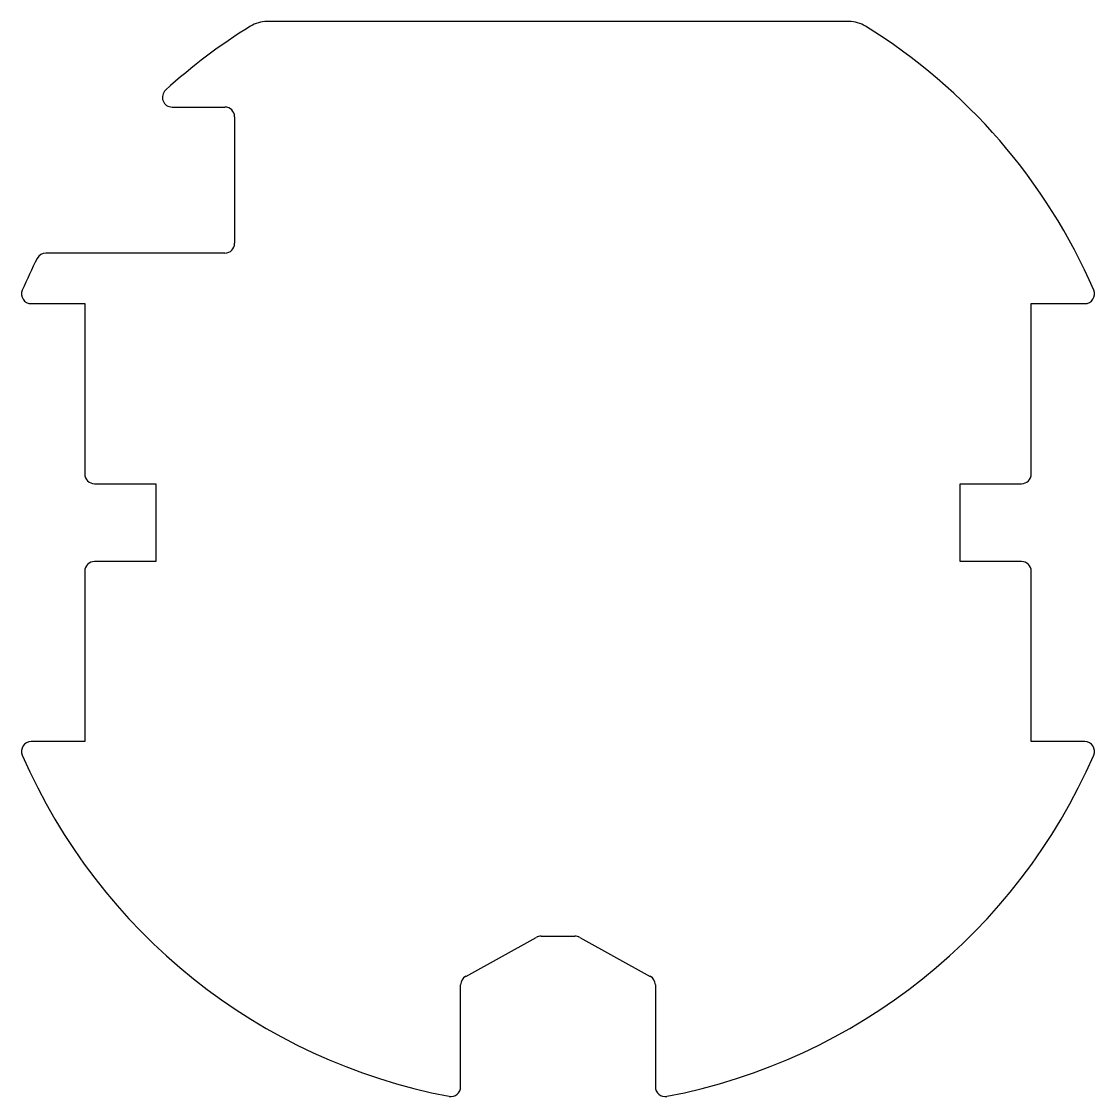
# Model space of a CAD drawing. Header units: millimetres. Extents: x -55 to 55, y -59 to 51.
import ezdxf

# ---------------------------------------------------------------- set-up
doc = ezdxf.new("R2010")
doc.units = ezdxf.units.MM
doc.layers.get('0').update_dxf_attribs({"linetype": 'CONTINUOUS'})

msp = doc.modelspace()

# ---------------------------------------------------------------- linework, layer by layer
for p, q in [((29.91, 51.49), (-29.91, 51.49)), ((-39.64, 42.7), (-34.22, 42.7)), ((-33.22, 41.7), (-33.22, 28.7)), ((-34.22, 27.7), (-52.61, 27.7)), ((-54.12, 22.5), (-48.62, 22.5)), ((-48.62, 22.5), (-48.62, 5)), ((48.62, 5), (48.62, 22.5)), ((48.62, 22.5), (54.12, 22.5)), ((-47.62, 4), (-41.32, 4)), ((-41.32, 4), (-41.32, -4)), ((41.32, -4), (41.32, 4)), ((41.32, 4), (47.62, 4)), ((-41.32, -4), (-47.62, -4)), ((47.62, -4), (41.32, -4)), ((-48.62, -5), (-48.62, -22.5)), ((48.62, -22.5), (48.62, -5)), ((-48.62, -22.5), (-54.12, -22.5)), ((54.12, -22.5), (48.62, -22.5)), ((-9.48, -46.62), (-2.23, -42.62)), ((-1.74, -42.5), (1.74, -42.5)), ((2.23, -42.62), (9.48, -46.62)), ((-10, -57.97), (-10, -47.49)), ((10, -47.49), (10, -57.97))]:
    msp.add_line(p, q)
for centre, radius, start, end in [((0, 0), 60, 121.7704, 132.2108), ((-29.91, 48.29), 3.2, 90, 121.7704), ((29.91, 48.29), 3.2, 58.2296, 90), ((0, 0), 60, 23.4723, 58.2296), ((-39.64, 43.7), 1, 132.2108, 270), ((-34.22, 41.7), 1, 0, 90), ((-52.61, 26.7), 1, 90, 153.0931), ((-34.22, 28.7), 1, 270, 360), ((0, 0), 60, 153.0931, 156.5277), ((-54.12, 23.5), 1, 156.5277, 270), ((54.12, 23.5), 1, -90, 23.4723), ((-47.62, 5), 1, 180, 270), ((47.62, 5), 1, 270, 360), ((-47.62, -5), 1, 90, 180), ((47.62, -5), 1, 0, 90), ((-54.12, -23.5), 1, 90, 203.4723), ((54.12, -23.5), 1, -23.4723, 90), ((0, 0), 60, 203.4723, 259.2549), ((0, 0), 60, 280.7451, 336.5277), ((-1.74, -43.5), 1, 90, 118.8108), ((1.74, -43.5), 1, 61.1892, 90), ((-9, -47.49), 1, 118.8108, 180), ((9, -47.49), 1, 0, 61.1892), ((-11, -57.97), 1, 259.2549, 360), ((11, -57.97), 1, 180, 280.7451)]:
    msp.add_arc(centre, radius, start, end)

doc.saveas('drawing.dxf')
